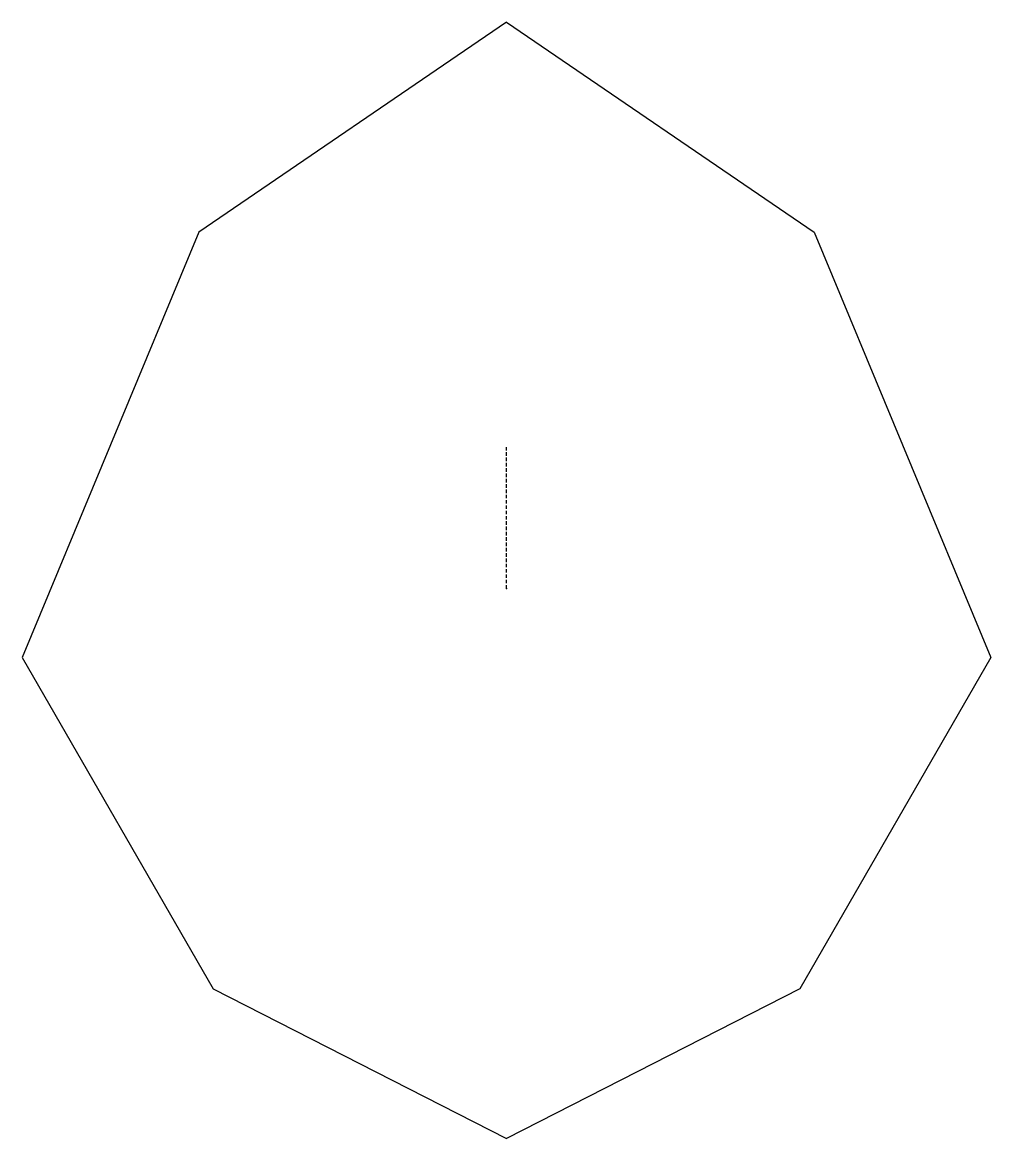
# Model space of a CAD drawing. Header units: millimetres. Extents: x -68 to 68, y -78 to 80.
import ezdxf

# ---------------------------------------------------------------- set-up
doc = ezdxf.new("R2010")
doc.units = ezdxf.units.MM
doc.linetypes.add('DASHED', pattern=[0.75, 0.5, -0.25])
doc.layers.get('0').update_dxf_attribs({"linetype": 'CONTINUOUS'})
doc.layers.add('1', color=7, linetype='DASHED')

msp = doc.modelspace()

# ---------------------------------------------------------------- linework, layer by layer
for p, q in [((0, 80), (-43.5, 50.34)), ((0, 80), (43.5, 50.34)), ((-43.5, 50.34), (-68.45, -9.74)), ((43.5, 50.34), (68.45, -9.74)), ((-68.45, -9.74), (-41.49, -56.56)), ((68.45, -9.74), (41.49, -56.56)), ((-41.49, -56.56), (0, -77.72)), ((41.49, -56.56), (0, -77.72))]:
    msp.add_line(p, q)
msp.add_point((0, 0))
at = {"layer": '1'}
msp.add_line((0, 0), (0, 20), dxfattribs=at)

doc.saveas('drawing.dxf')
